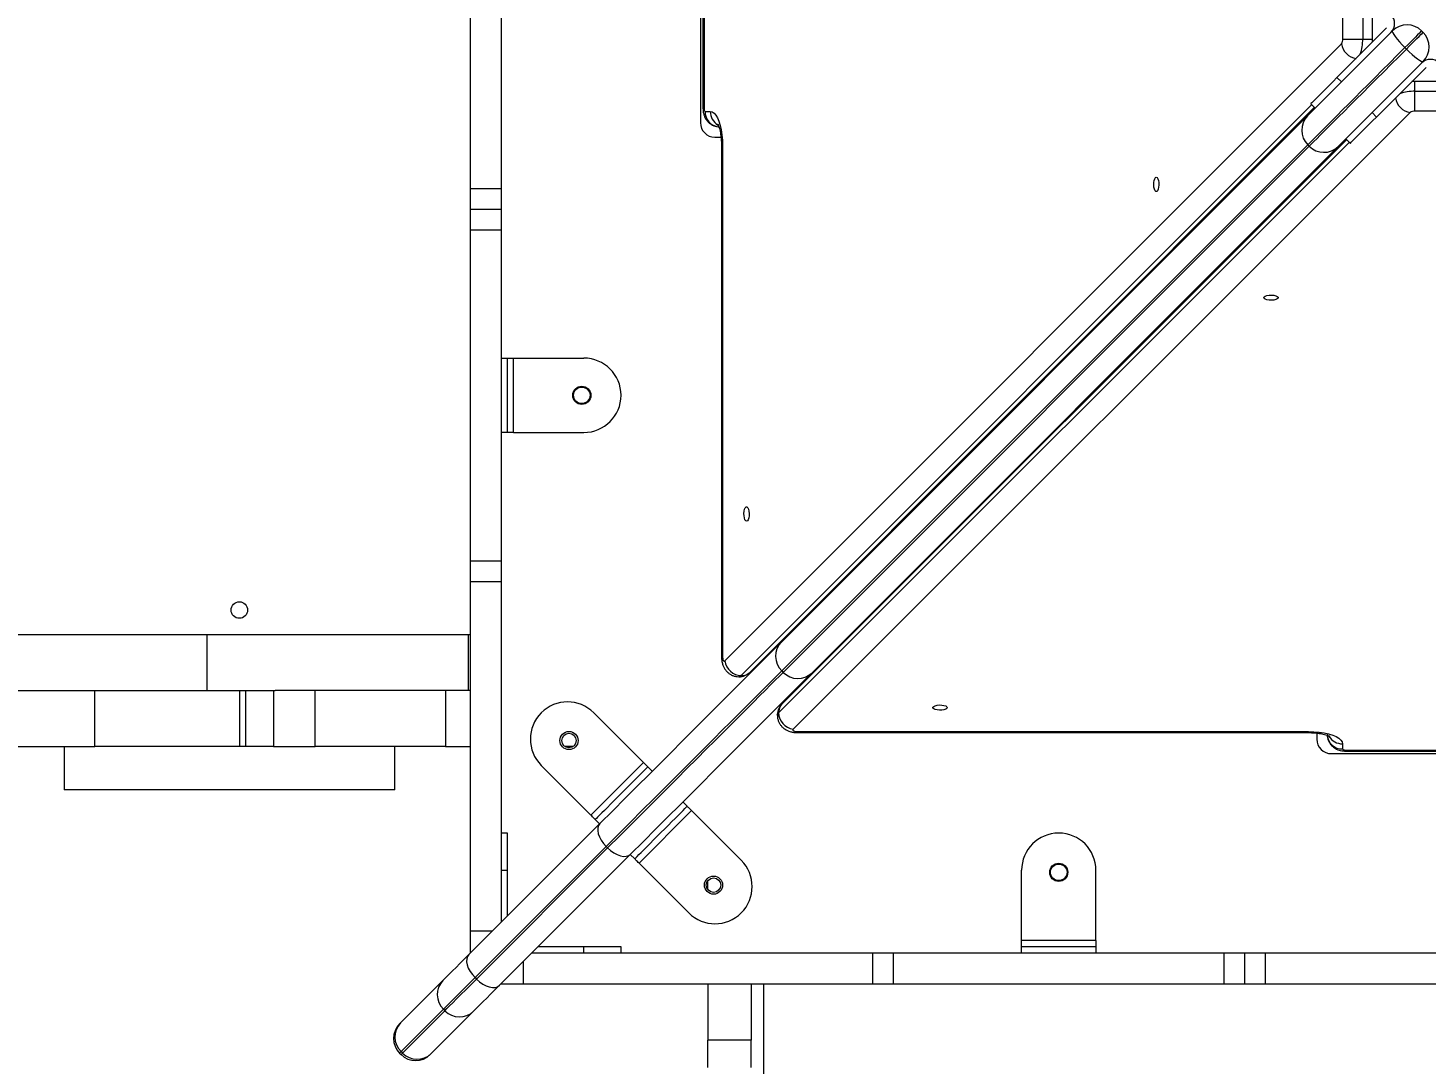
# Model space of a CAD drawing. Header units: millimetres. Extents: x -6332 to 8932, y -6739 to 7096.
# Drawn here: x -2526 to -1848, y 2846 to 3348 of the extents above; entities that cross this region are included whole.
import ezdxf

# ---------------------------------------------------------------- set-up
doc = ezdxf.new("R2010")
doc.units = ezdxf.units.MM
for name, color, linetype in [('DIKOM_ОБЪЕКТ', 7, 'Continuous'), ('DIKOM_РАЗМЕР_ЗОНА', 7, 'Continuous'), ('DIKOM_РАЗМЕР_ОБЪЕКТА', 7, 'Continuous')]:
    doc.layers.add(name, color=color, linetype=linetype)
doc.styles.add('style1', font='arial.ttf', dxfattribs={"width": 0.8})
doc.dimstyles.new('1-50', dxfattribs={"dimtxt": 300, "dimasz": 200, "dimexe": 100, "dimexo": 0, "dimgap": 100, "dimtad": 1, "dimtxsty": 'style1', "dimcen": 200, "dimclrd": 7, "dimclre": 7, "dimclrt": 7, "dimadec": 1, "dimazin": 2, "dimtfac": 1, "dimtmove": 0, "dimatfit": 2, "dimfxl": 0, "dimlwd": 25, "dimlwe": 18, "dimarcsym": 0})

# ---------------------------------------------------------------- blocks, each defined once
blk = doc.blocks.new('*D9')
at = {"layer": 'Defpoints', "color": 0, "transparency": 16777216}
for p in [(777.17, 5593.97), (-4228.73, -3389.78), (7301.72, -3389.78)]:
    blk.add_point(p, dxfattribs=at)
at = {"layer": 'DIKOM_РАЗМЕР_ОБЪЕКТА', "color": 7, "lineweight": 18, "transparency": 16777216}
for p, q in [((777.17, 5593.97), (7401.72, 5593.97)), ((-4228.73, -3389.78), (7401.72, -3389.78))]:
    blk.add_line(p, q, dxfattribs=at)
at = {"layer": 'DIKOM_РАЗМЕР_ОБЪЕКТА', "color": 7, "lineweight": 25, "transparency": 16777216}
blk.add_line((7301.72, 5393.97), (7301.72, -3189.78), dxfattribs=at)
at = {"layer": 'DIKOM_РАЗМЕР_ОБЪЕКТА', "color": 7, "transparency": 16777216}
for points in [[(7268.39, 5393.97), (7335.06, 5393.97), (7301.72, 5593.97)], [(7268.39, -3189.78), (7335.06, -3189.78), (7301.72, -3389.78)]]:
    blk.add_solid(points, dxfattribs=at)
at = {"layer": 'DIKOM_РАЗМЕР_ОБЪЕКТА', "color": 7, "transparency": 16777216, "insert": (7048.55, 1153.71), "char_height": 300, "attachment_point": 5, "rotation": 90, "style": 'style1'}
blk.add_mtext('9000', dxfattribs=at)
blk = doc.blocks.new('*D10')
at = {"layer": 'Defpoints', "color": 0, "transparency": 16777216}
for p in [(4034.78, 3636.59), (-4490.85, -1960.46), (4034.78, -5533.39)]:
    blk.add_point(p, dxfattribs=at)
at = {"layer": 'DIKOM_РАЗМЕР_ОБЪЕКТА', "color": 7, "lineweight": 18, "transparency": 16777216}
for p, q in [((4034.78, 3636.59), (4034.78, -5633.39)), ((-4490.85, -1960.46), (-4490.85, -5633.39))]:
    blk.add_line(p, q, dxfattribs=at)
at = {"layer": 'DIKOM_РАЗМЕР_ОБЪЕКТА', "color": 7, "lineweight": 25, "transparency": 16777216}
blk.add_line((-4290.85, -5533.39), (3834.78, -5533.39), dxfattribs=at)
at = {"layer": 'DIKOM_РАЗМЕР_ОБЪЕКТА', "color": 7, "transparency": 16777216}
for points in [[(-4290.85, -5500.05), (-4290.85, -5566.72), (-4490.85, -5533.39)], [(3834.78, -5500.05), (3834.78, -5566.72), (4034.78, -5533.39)]]:
    blk.add_solid(points, dxfattribs=at)
at = {"layer": 'DIKOM_РАЗМЕР_ОБЪЕКТА', "color": 7, "transparency": 16777216, "insert": (308.03, -5280.21), "char_height": 300, "attachment_point": 5, "style": 'style1'}
blk.add_mtext('8500', dxfattribs=at)
blk = doc.blocks.new('*D11')
at = {"layer": 'Defpoints', "color": 0, "transparency": 16777216}
for p in [(1114.35, 7096.35), (-4349.59, -4627.34), (8831.76, -4627.34)]:
    blk.add_point(p, dxfattribs=at)
at = {"layer": 'DIKOM_РАЗМЕР_ЗОНА', "color": 7, "lineweight": 18, "transparency": 16777216}
for p, q in [((1114.35, 7096.35), (8931.76, 7096.35)), ((-4349.59, -4627.34), (8931.76, -4627.34))]:
    blk.add_line(p, q, dxfattribs=at)
at = {"layer": 'DIKOM_РАЗМЕР_ЗОНА', "color": 7, "lineweight": 25, "transparency": 16777216}
blk.add_line((8831.76, 6896.35), (8831.76, -4427.34), dxfattribs=at)
at = {"layer": 'DIKOM_РАЗМЕР_ЗОНА', "color": 7, "transparency": 16777216}
for points in [[(8798.42, 6896.35), (8865.09, 6896.35), (8831.76, 7096.35)], [(8798.42, -4427.34), (8865.09, -4427.34), (8831.76, -4627.34)]]:
    blk.add_solid(points, dxfattribs=at)
at = {"layer": 'DIKOM_РАЗМЕР_ЗОНА', "color": 7, "transparency": 16777216, "insert": (8578.59, 1308.2), "char_height": 300, "attachment_point": 5, "rotation": 90, "style": 'style1'}
blk.add_mtext('11750', dxfattribs=at)
blk = doc.blocks.new('*D12')
at = {"layer": 'Defpoints', "color": 0, "transparency": 16777216}
for p in [(6134.38, 3354.85), (-6332, -2644.93), (6134.38, -6639)]:
    blk.add_point(p, dxfattribs=at)
at = {"layer": 'DIKOM_РАЗМЕР_ЗОНА', "color": 7, "lineweight": 18, "transparency": 16777216}
for p, q in [((6134.38, 3354.85), (6134.38, -6739)), ((-6332, -2644.93), (-6332, -6739))]:
    blk.add_line(p, q, dxfattribs=at)
at = {"layer": 'DIKOM_РАЗМЕР_ЗОНА', "color": 7, "lineweight": 25, "transparency": 16777216}
blk.add_line((-6132, -6639), (5934.38, -6639), dxfattribs=at)
at = {"layer": 'DIKOM_РАЗМЕР_ЗОНА', "color": 7, "transparency": 16777216}
for points in [[(-6132, -6605.67), (-6132, -6672.33), (-6332, -6639)], [(5934.38, -6605.67), (5934.38, -6672.33), (6134.38, -6639)]]:
    blk.add_solid(points, dxfattribs=at)
at = {"layer": 'DIKOM_РАЗМЕР_ЗОНА', "color": 7, "transparency": 16777216, "insert": (-98.81, -6385.83), "char_height": 300, "attachment_point": 5, "style": 'style1'}
blk.add_mtext('12500', dxfattribs=at)

msp = doc.modelspace()

# ---------------------------------------------------------------- linework, layer by layer
at = {"layer": 'DIKOM_ОБЪЕКТ', "color": 7, "linetype": 'Continuous', "lineweight": 15}
for p, q in [((-2311.33, 3430.087), (-2311.33, 3270.087)), ((-2296.33, 3430.087), (-2296.33, 3270.087)), ((-2199.866, 3398.087), (-2199.866, 3302.087)), ((-2198.635, 3391.087), (-2198.635, 3309.087)), ((-2198.138, 3391.087), (-2198.138, 3309.087)), ((-1888.806, 3342.614), (-1888.806, 3357.56)), ((-1879.117, 3357.56), (-1879.117, 3342.614)), ((-1874.303, 3342.614), (-1874.303, 3357.56)), ((-1867.543, 3347.965), (-1891.585, 3323.924)), ((-1868.368, 3342.899), (-1864.715, 3346.551)), ((-1864.715, 3346.551), (-1864.776, 3346.218)), ((-1864.776, 3346.218), (-1864.563, 3345.626)), ((-1864.563, 3345.626), (-1864.084, 3344.798)), ((-1851.696, 3345.428), (-1852.527, 3344.596)), ((-1851.08, 3346.045), (-1851.696, 3345.428)), ((-1850.701, 3346.423), (-1851.08, 3346.045)), ((-1850.989, 3344.721), (-1850.373, 3345.337)), ((-1850.573, 3346.551), (-1850.701, 3346.423)), ((-1850.573, 3346.551), (-1849.866, 3345.844)), ((-1850.373, 3345.337), (-1849.994, 3345.717)), ((-1849.994, 3345.717), (-1849.866, 3345.844)), ((-2187.989, 3041.435), (-1889.399, 3340.261)), ((-1888.806, 3342.614), (-1879.117, 3342.614)), ((-1879.117, 3342.614), (-1874.303, 3342.614)), ((-1875.471, 3335.795), (-1871.96, 3339.306)), ((-1871.96, 3339.306), (-1868.368, 3342.899)), ((-1864.084, 3344.798), (-1863.358, 3343.766)), ((-1863.358, 3343.766), (-1862.412, 3342.569)), ((-1862.412, 3342.569), (-1861.283, 3341.253)), ((-1858.654, 3338.47), (-1862.368, 3334.756)), ((-1861.283, 3341.253), (-1860.014, 3339.869)), ((-1860.014, 3339.869), (-1858.654, 3338.47)), ((-1857.311, 3339.813), (-1858.654, 3338.47)), ((-1857.947, 3337.763), (-1858.654, 3338.47)), ((-1857.947, 3337.763), (-1856.604, 3339.106)), ((-1855.98, 3341.144), (-1857.311, 3339.813)), ((-1856.604, 3339.106), (-1855.273, 3340.437)), ((-1854.709, 3342.415), (-1855.98, 3341.144)), ((-1855.273, 3340.437), (-1854.002, 3341.708)), ((-1853.544, 3343.58), (-1854.709, 3342.415)), ((-1854.002, 3341.708), (-1852.837, 3342.873)), ((-1852.527, 3344.596), (-1853.544, 3343.58)), ((-1852.837, 3342.873), (-1851.82, 3343.889)), ((-1851.82, 3343.889), (-1850.989, 3344.721)), ((-1882.175, 3329.092), (-1878.883, 3332.383)), ((-1878.883, 3332.383), (-1875.471, 3335.795)), ((-1862.368, 3334.756), (-1866.029, 3331.095)), ((-1865.321, 3330.388), (-1861.66, 3334.049)), ((-1861.66, 3334.049), (-1857.947, 3337.763)), ((-1857.947, 3337.763), (-1856.548, 3336.403)), ((-1856.548, 3336.403), (-1855.164, 3335.134)), ((-1855.164, 3335.134), (-1853.848, 3334.005)), ((-1853.848, 3334.005), (-1852.651, 3333.059)), ((-1849.866, 3331.702), (-1853.518, 3328.049)), ((-1852.651, 3333.059), (-1851.619, 3332.333)), ((-1851.619, 3332.333), (-1850.79, 3331.854)), ((-1850.79, 3331.854), (-1850.199, 3331.641)), ((-1850.199, 3331.641), (-1849.866, 3331.702)), ((-1888.326, 3322.94), (-1885.328, 3325.938)), ((-1885.328, 3325.938), (-1882.175, 3329.092)), ((-1869.621, 3327.503), (-1873.129, 3323.995)), ((-1872.493, 3304.832), (-1848.451, 3328.874)), ((-1872.422, 3323.288), (-1868.914, 3326.796)), ((-1866.029, 3331.095), (-1869.621, 3327.503)), ((-1868.914, 3326.796), (-1865.321, 3330.388)), ((-1853.518, 3328.049), (-1857.11, 3324.457)), ((-1896.872, 3318.636), (-1898.466, 3317.042)), ((-1895.171, 3320.338), (-1896.872, 3318.636)), ((-1893.396, 3322.113), (-1895.171, 3320.338)), ((-1893.788, 3317.478), (-1891.152, 3320.115)), ((-1891.585, 3323.924), (-1893.396, 3322.113)), ((-1889.464, 3321.803), (-1891.585, 3323.924)), ((-1891.152, 3320.115), (-1888.326, 3322.94)), ((-1876.536, 3320.588), (-1879.828, 3317.296)), ((-1879.121, 3316.589), (-1875.829, 3319.881)), ((-1873.129, 3323.995), (-1876.536, 3320.588)), ((-1875.829, 3319.881), (-1872.422, 3323.288)), ((-1860.622, 3320.945), (-1864.034, 3317.534)), ((-1857.11, 3324.457), (-1860.622, 3320.945)), ((-1838.857, 3322.114), (-1853.803, 3322.114)), ((-1853.803, 3317.299), (-1853.803, 3322.114)), ((-1904.183, 3311.326), (-1904.313, 3311.196)), ((-1904.313, 3311.196), (-1902.192, 3309.074)), ((-1903.797, 3311.711), (-1904.183, 3311.326)), ((-1903.163, 3312.346), (-1903.797, 3311.711)), ((-1902.292, 3313.216), (-1903.163, 3312.346)), ((-1901.204, 3314.305), (-1902.292, 3313.216)), ((-1899.92, 3315.589), (-1901.204, 3314.305)), ((-1900.425, 3310.842), (-1898.438, 3312.828)), ((-1898.466, 3317.042), (-1899.92, 3315.589)), ((-1898.438, 3312.828), (-1896.222, 3315.044)), ((-1896.222, 3315.044), (-1893.788, 3317.478)), ((-1886.007, 3311.117), (-1888.867, 3308.257)), ((-1882.99, 3314.134), (-1886.007, 3311.117)), ((-1885.3, 3310.41), (-1882.283, 3313.427)), ((-1879.828, 3317.296), (-1882.99, 3314.134)), ((-1882.283, 3313.427), (-1879.121, 3316.589)), ((-1870.479, 3311.089), (-1873.477, 3308.091)), ((-1867.325, 3314.242), (-1870.479, 3311.089)), ((-1864.034, 3317.534), (-1867.325, 3314.242)), ((-1853.803, 3307.612), (-1853.803, 3317.299)), ((-1853.803, 3317.299), (-1838.857, 3317.299)), ((-2198.635, 3309.087), (-2198.138, 3309.087)), ((-2198.138, 3309.087), (-2198.127, 3308.794)), ((-2198.127, 3308.794), (-2198.097, 3308.513)), ((-2198.097, 3308.513), (-2198.047, 3308.253)), ((-2198.047, 3308.253), (-2197.98, 3308.026)), ((-2197.98, 3308.026), (-2197.899, 3307.839)), ((-2197.899, 3307.839), (-2197.806, 3307.701)), ((-2197.806, 3307.701), (-2197.705, 3307.616)), ((-2197.705, 3307.616), (-2197.601, 3307.587)), ((-2197.601, 3307.587), (-2195.094, 3307.587)), ((-2195.094, 3307.587), (-2194.17, 3307.384)), ((-2194.17, 3307.384), (-2193.269, 3306.779)), ((-2193.269, 3306.779), (-2192.412, 3305.789)), ((-2192.412, 3305.789), (-2191.622, 3304.436)), ((-2191.622, 3304.436), (-2190.917, 3302.754)), ((-1903.895, 3310.778), (-2180.081, 3034.375)), ((-2175.681, 3036.134), (-1902.574, 3309.456)), ((-2160.667, 3050.6), (-1905.873, 3305.393)), ((-1856.156, 3307.018), (-2154.981, 3008.428)), ((-1905.873, 3305.393), (-1904.902, 3306.364)), ((-1904.902, 3306.364), (-1903.666, 3307.6)), ((-1903.666, 3307.6), (-1902.171, 3309.095)), ((-1902.171, 3309.095), (-1900.425, 3310.842)), ((-1891.557, 3305.567), (-1894.065, 3303.059)), ((-1893.358, 3302.352), (-1890.85, 3304.86)), ((-1888.867, 3308.257), (-1891.557, 3305.567)), ((-1890.85, 3304.86), (-1888.16, 3307.55)), ((-1888.16, 3307.55), (-1885.3, 3310.41)), ((-1876.302, 3305.265), (-1878.939, 3302.629)), ((-1873.477, 3308.091), (-1876.302, 3305.265)), ((-1874.614, 3306.953), (-1872.493, 3304.832)), ((-1874.304, 3303.021), (-1872.493, 3304.832)), ((-1838.857, 3307.612), (-1853.803, 3307.612)), ((-2190.917, 3302.754), (-2190.315, 3300.785)), ((-2190.315, 3300.785), (-2189.83, 3298.578)), ((-2189.83, 3298.578), (-2189.475, 3296.186)), ((-1898.489, 3298.635), (-1900.387, 3296.737)), ((-1899.679, 3296.03), (-1897.782, 3297.927)), ((-1896.379, 3300.745), (-1898.489, 3298.635)), ((-1897.782, 3297.927), (-1895.672, 3300.038)), ((-1894.065, 3303.059), (-1896.379, 3300.745)), ((-1895.672, 3300.038), (-1893.358, 3302.352)), ((-1883.589, 3297.979), (-1885.575, 3295.992)), ((-1881.373, 3300.195), (-1883.589, 3297.979)), ((-1878.939, 3302.629), (-1881.373, 3300.195)), ((-1880.828, 3296.497), (-1879.374, 3297.951)), ((-1879.374, 3297.951), (-1877.78, 3299.544)), ((-1877.78, 3299.544), (-1876.079, 3301.246)), ((-1876.079, 3301.246), (-1874.304, 3303.021)), ((-2192.866, 3295.087), (-2189.906, 3295.087)), ((-2189.684, 3291.087), (-2189.684, 3043.789)), ((-2189.186, 3291.087), (-2189.684, 3291.087)), ((-2189.475, 3296.186), (-2189.259, 3293.668)), ((-2189.259, 3293.668), (-2189.186, 3291.087)), ((-2189.186, 3291.087), (-2189.186, 3043.789)), ((-2162.042, 3016.336), (-1885.639, 3292.522)), ((-1905.691, 3291.432), (-2160.486, 3036.638)), ((-1886.96, 3293.843), (-2160.283, 3020.736)), ((-2159.778, 3035.931), (-1904.984, 3290.725)), ((-1904.721, 3292.403), (-1905.691, 3291.432)), ((-1905.691, 3291.432), (-1904.984, 3290.725)), ((-1904.984, 3290.725), (-1904.014, 3291.696)), ((-1903.509, 3293.615), (-1904.721, 3292.403)), ((-1904.014, 3291.696), (-1902.802, 3292.908)), ((-1902.062, 3295.062), (-1903.509, 3293.615)), ((-1902.802, 3292.908), (-1901.355, 3294.354)), ((-1900.387, 3296.737), (-1902.062, 3295.062)), ((-1901.355, 3294.354), (-1899.679, 3296.03)), ((-1890.053, 3291.514), (-1891.023, 3290.544)), ((-1888.817, 3292.751), (-1890.053, 3291.514)), ((-1887.321, 3294.246), (-1888.817, 3292.751)), ((-1887.342, 3294.225), (-1885.221, 3292.104)), ((-1885.575, 3295.992), (-1887.321, 3294.246)), ((-1885.221, 3292.104), (-1885.091, 3292.234)), ((-1885.091, 3292.234), (-1884.705, 3292.62)), ((-1884.705, 3292.62), (-1884.071, 3293.254)), ((-1884.071, 3293.254), (-1883.2, 3294.125)), ((-1883.2, 3294.125), (-1882.112, 3295.213)), ((-1882.112, 3295.213), (-1880.828, 3296.497)), ((-1891.023, 3290.544), (-2145.817, 3035.75)), ((-1980.353, 3271.911), (-1980.319, 3273.059)), ((-1980.252, 3270.793), (-1980.353, 3271.911)), ((-1980.319, 3273.059), (-1980.153, 3274.114)), ((-1980.026, 3269.829), (-1980.252, 3270.793)), ((-1980.153, 3274.114), (-1979.874, 3274.962)), ((-1979.874, 3274.962), (-1979.511, 3275.51)), ((-1979.511, 3275.51), (-1979.104, 3275.7)), ((-1979.104, 3275.7), (-1978.697, 3275.51)), ((-1978.697, 3275.51), (-1978.334, 3274.962)), ((-1978.334, 3274.962), (-1978.055, 3274.114)), ((-1977.956, 3270.793), (-1978.182, 3269.829)), ((-1978.055, 3274.114), (-1977.889, 3273.059)), ((-1977.855, 3271.911), (-1977.956, 3270.793)), ((-1977.889, 3273.059), (-1977.855, 3271.911)), ((-2296.33, 3270.087), (-2311.33, 3270.087)), ((-2311.33, 3270.087), (-2311.33, 3260.087)), ((-2296.33, 3270.087), (-2296.33, 3260.087)), ((-1979.701, 3269.121), (-1980.026, 3269.829)), ((-1979.31, 3268.747), (-1979.701, 3269.121)), ((-1978.898, 3268.747), (-1979.31, 3268.747)), ((-1978.508, 3269.121), (-1978.898, 3268.747)), ((-1978.182, 3269.829), (-1978.508, 3269.121)), ((-2296.33, 3260.087), (-2311.33, 3260.087)), ((-2311.33, 3260.087), (-2311.33, 3250.087)), ((-2296.33, 3260.087), (-2296.33, 3250.087)), ((-1953.099, 3258.891), (-1953.019, 3258.247)), ((-2296.33, 3250.087), (-2311.33, 3250.087)), ((-2311.33, 3250.087), (-2311.33, 3089.823)), ((-2296.33, 3250.087), (-2296.33, 3089.823)), ((-1955.589, 3256.4), (-1955.508, 3255.758)), ((-1967.649, 3243.617), (-1967.728, 3244.251)), ((-1941.157, 3240.41), (-1940.516, 3240.33)), ((-1938.668, 3242.899), (-1938.025, 3242.819)), ((-1952.665, 3228.19), (-1953.298, 3228.27)), ((-1927.066, 3217.374), (-1926.876, 3217.781)), ((-1926.876, 3216.967), (-1927.066, 3217.374)), ((-1926.876, 3217.781), (-1926.328, 3218.144)), ((-1926.328, 3216.604), (-1926.876, 3216.967)), ((-1926.328, 3218.144), (-1925.48, 3218.423)), ((-1925.48, 3216.325), (-1926.328, 3216.604)), ((-1925.48, 3218.423), (-1924.425, 3218.589)), ((-1924.425, 3216.159), (-1925.48, 3216.325)), ((-1924.425, 3218.589), (-1923.277, 3218.623)), ((-1923.277, 3218.623), (-1922.16, 3218.522)), ((-1922.16, 3216.227), (-1923.277, 3216.126)), ((-1922.16, 3218.522), (-1921.195, 3218.296)), ((-1921.195, 3216.452), (-1922.16, 3216.227)), ((-1921.195, 3218.296), (-1920.488, 3217.971)), ((-1920.488, 3216.778), (-1921.195, 3216.452)), ((-1920.488, 3217.971), (-1920.114, 3217.58)), ((-1920.114, 3217.168), (-1920.488, 3216.778)), ((-1920.114, 3217.58), (-1920.114, 3217.168)), ((-1923.277, 3216.126), (-1924.425, 3216.159)), ((-2296.33, 3188.087), (-2293.33, 3188.087)), ((-2293.33, 3152.087), (-2293.33, 3188.087)), ((-2293.33, 3188.087), (-2290.33, 3188.087)), ((-2290.33, 3152.087), (-2290.33, 3188.087)), ((-2290.33, 3188.087), (-2256.33, 3188.087)), ((-2040.692, 3171.229), (-2040.376, 3170.89)), ((-2036.22, 3175.046), (-2036.534, 3175.391)), ((-2025.527, 3156.041), (-2025.188, 3155.725)), ((-2021.026, 3159.883), (-2021.37, 3160.197)), ((-2293.33, 3152.087), (-2296.33, 3152.087)), ((-2290.33, 3152.087), (-2293.33, 3152.087)), ((-2290.33, 3152.087), (-2256.33, 3152.087)), ((-2178.697, 3113.993), (-2178.472, 3114.957)), ((-2178.472, 3114.957), (-2178.146, 3115.665)), ((-2178.146, 3115.665), (-2177.756, 3116.039)), ((-2177.756, 3116.039), (-2177.343, 3116.039)), ((-2177.343, 3116.039), (-2176.953, 3115.665)), ((-2176.953, 3115.665), (-2176.628, 3114.957)), ((-2176.628, 3114.957), (-2176.402, 3113.993)), ((-2178.799, 3112.876), (-2178.697, 3113.993)), ((-2178.765, 3111.728), (-2178.799, 3112.876)), ((-2178.599, 3110.673), (-2178.765, 3111.728)), ((-2178.319, 3109.825), (-2178.599, 3110.673)), ((-2177.957, 3109.276), (-2178.319, 3109.825)), ((-2177.55, 3109.087), (-2177.957, 3109.276)), ((-2177.143, 3109.276), (-2177.55, 3109.087)), ((-2176.78, 3109.825), (-2177.143, 3109.276)), ((-2176.501, 3110.673), (-2176.78, 3109.825)), ((-2176.335, 3111.728), (-2176.501, 3110.673)), ((-2176.402, 3113.993), (-2176.301, 3112.876)), ((-2176.301, 3112.876), (-2176.335, 3111.728)), ((-2296.33, 3089.823), (-2311.33, 3089.823)), ((-2311.33, 3089.823), (-2311.33, 3079.837)), ((-2296.33, 3089.823), (-2296.33, 3079.837)), ((-2296.33, 3079.837), (-2311.33, 3079.837)), ((-2311.33, 3079.837), (-2311.33, 2910.675)), ((-2296.33, 3079.837), (-2296.33, 2914.936)), ((-2438.703, 3054.087), (-3136.748, 3054.087)), ((-2438.703, 3027.087), (-2438.703, 3054.087)), ((-2312.179, 3054.087), (-2438.703, 3054.087)), ((-2312.179, 3027.087), (-2312.179, 3054.087)), ((-2311.33, 3054.087), (-2312.179, 3054.087)), ((-2164.627, 3046.639), (-2162.518, 3048.749)), ((-2162.518, 3048.749), (-2160.667, 3050.6)), ((-2189.186, 3043.789), (-2189.684, 3043.789)), ((-2189.186, 3043.789), (-2189.161, 3043.196)), ((-2189.161, 3043.196), (-2189.086, 3042.637)), ((-2189.086, 3042.637), (-2188.965, 3042.144)), ((-2188.965, 3042.144), (-2188.806, 3041.745)), ((-2188.806, 3041.745), (-2188.618, 3041.462)), ((-2188.618, 3041.462), (-2188.411, 3041.312)), ((-2188.411, 3041.312), (-2188.198, 3041.303)), ((-2188.198, 3041.303), (-2187.989, 3041.435)), ((-2172.474, 3038.792), (-2169.608, 3041.658)), ((-2169.608, 3041.658), (-2166.991, 3044.275)), ((-2166.991, 3044.275), (-2164.627, 3046.639)), ((-2180.744, 3033.905), (-2181.291, 3033.789)), ((-2180.081, 3034.375), (-2180.744, 3033.905)), ((-2178.94, 3032.326), (-2175.586, 3035.68)), ((-2175.785, 3036.033), (-2175.681, 3036.134)), ((-2175.586, 3035.68), (-2172.474, 3038.792)), ((-2162.277, 3034.847), (-2164.318, 3032.806)), ((-2163.611, 3032.099), (-2161.57, 3034.14)), ((-2160.486, 3036.638), (-2162.277, 3034.847)), ((-2161.57, 3034.14), (-2159.778, 3035.931)), ((-2160.486, 3036.638), (-2159.778, 3035.931)), ((-2147.669, 3033.899), (-2149.777, 3031.79)), ((-2145.817, 3035.75), (-2147.669, 3033.899)), ((-3136.748, 3027.087), (-2438.703, 3027.087)), ((-2493.158, 3000.087), (-2493.158, 3027.087)), ((-2438.703, 3027.087), (-2405.822, 3027.087)), ((-2423.158, 3027.087), (-2423.158, 3000.087)), ((-2420.158, 3027.087), (-2420.158, 3000.087)), ((-2406.617, 3027.087), (-2406.617, 3000.087)), ((-2386.44, 3027.087), (-2405.822, 3027.087)), ((-2386.44, 3000.087), (-2386.44, 3027.087)), ((-2323.337, 3027.087), (-2386.44, 3027.087)), ((-2323.337, 3027.087), (-2323.337, 3000.087)), ((-2311.33, 3027.087), (-2323.337, 3027.087)), ((-2186.358, 3024.908), (-2182.532, 3028.734)), ((-2182.532, 3028.734), (-2178.94, 3032.326)), ((-2169.138, 3027.986), (-2171.912, 3025.212)), ((-2171.205, 3024.505), (-2168.431, 3027.278)), ((-2166.606, 3030.518), (-2169.138, 3027.986)), ((-2168.431, 3027.278), (-2165.899, 3029.811)), ((-2164.318, 3032.806), (-2166.606, 3030.518)), ((-2165.899, 3029.811), (-2163.611, 3032.099)), ((-2154.759, 3026.809), (-2157.625, 3023.943)), ((-2152.142, 3029.426), (-2154.759, 3026.809)), ((-2149.777, 3031.79), (-2152.142, 3029.426)), ((-2194.691, 3016.575), (-2190.412, 3020.854)), ((-2190.412, 3020.854), (-2186.358, 3024.908)), ((-2174.924, 3022.2), (-2178.17, 3018.954)), ((-2177.463, 3018.247), (-2174.217, 3021.493)), ((-2171.912, 3025.212), (-2174.924, 3022.2)), ((-2174.217, 3021.493), (-2171.205, 3024.505)), ((-2160.737, 3020.831), (-2164.091, 3017.477)), ((-2157.625, 3023.943), (-2160.737, 3020.831)), ((-2160.406, 3020.609), (-2160.283, 3020.736)), ((-2086.201, 3019.789), (-2085.236, 3020.015)), ((-2085.236, 3020.015), (-2084.119, 3020.116)), ((-2084.119, 3020.116), (-2082.971, 3020.082)), ((-2082.971, 3020.082), (-2081.916, 3019.916)), ((-2081.916, 3019.916), (-2081.068, 3019.637)), ((-2227.461, 2992.291), (-2251.502, 3016.332)), ((-2199.188, 3012.078), (-2194.691, 3016.575)), ((-2181.646, 3015.478), (-2185.348, 3011.776)), ((-2184.641, 3011.069), (-2180.939, 3014.771)), ((-2178.17, 3018.954), (-2181.646, 3015.478)), ((-2180.939, 3014.771), (-2177.463, 3018.247)), ((-2167.683, 3013.885), (-2171.509, 3010.059)), ((-2164.091, 3017.477), (-2167.683, 3013.885)), ((-2162.628, 3015.127), (-2162.512, 3015.673)), ((-2162.512, 3015.673), (-2162.042, 3016.336)), ((-2087.282, 3019.074), (-2086.908, 3019.464)), ((-2087.282, 3018.661), (-2087.282, 3019.074)), ((-2086.908, 3018.271), (-2087.282, 3018.661)), ((-2086.908, 3019.464), (-2086.201, 3019.789)), ((-2086.201, 3017.945), (-2086.908, 3018.271)), ((-2085.236, 3017.72), (-2086.201, 3017.945)), ((-2084.119, 3017.618), (-2085.236, 3017.72)), ((-2082.971, 3017.653), (-2084.119, 3017.618)), ((-2081.916, 3017.818), (-2082.971, 3017.653)), ((-2081.068, 3018.097), (-2081.916, 3017.818)), ((-2081.068, 3019.637), (-2080.52, 3019.274)), ((-2080.52, 3018.46), (-2081.068, 3018.097)), ((-2080.52, 3019.274), (-2080.33, 3018.867)), ((-2080.33, 3018.867), (-2080.52, 3018.46)), ((-2208.817, 3002.449), (-2203.899, 3007.367)), ((-2203.899, 3007.367), (-2199.188, 3012.078)), ((-2189.272, 3007.852), (-2193.412, 3003.712)), ((-2192.705, 3003.005), (-2188.565, 3007.145)), ((-2185.348, 3011.776), (-2189.272, 3007.852)), ((-2188.565, 3007.145), (-2184.641, 3011.069)), ((-2171.509, 3010.059), (-2175.563, 3006.004)), ((-2154.981, 3008.428), (-2155.114, 3008.219)), ((-2155.114, 3008.219), (-2155.105, 3008.006)), ((-2155.105, 3008.006), (-2154.955, 3007.799)), ((-2154.955, 3007.799), (-2154.672, 3007.61)), ((-2154.672, 3007.61), (-2154.273, 3007.452)), ((-2154.273, 3007.452), (-2153.78, 3007.331)), ((-2153.78, 3007.331), (-2153.221, 3007.256)), ((-2153.221, 3007.256), (-2152.628, 3007.23)), ((-2152.628, 3007.23), (-1905.33, 3007.23)), ((-2152.628, 3006.733), (-2152.628, 3007.23)), ((-2152.628, 3006.733), (-1905.33, 3006.733)), ((-1905.33, 3006.733), (-1905.33, 3007.23)), ((-1905.33, 3007.23), (-1902.749, 3007.158)), ((-1902.749, 3007.158), (-1900.231, 3006.941)), ((-1901.33, 3006.509), (-1901.33, 3003.551)), ((-1900.231, 3006.941), (-1897.839, 3006.587)), ((-1897.839, 3006.587), (-1895.632, 3006.102)), ((-2543.158, 3000.087), (-2493.158, 3000.087)), ((-2507.938, 3000.087), (-2507.938, 2979.087)), ((-2423.158, 3000.087), (-2493.158, 3000.087)), ((-2420.158, 3000.087), (-2423.158, 3000.087)), ((-2406.617, 3000.087), (-2420.158, 3000.087)), ((-2406.617, 3000.087), (-2386.44, 3000.087)), ((-2323.337, 3000.087), (-2386.44, 3000.087)), ((-2347.938, 2979.087), (-2347.938, 3000.087)), ((-2323.337, 3000.087), (-2311.33, 3000.087)), ((-2261.437, 3000.087), (-2265.609, 3000.087)), ((-2213.937, 2997.329), (-2208.817, 3002.449)), ((-2193.412, 3003.712), (-2197.764, 2999.36)), ((-2197.057, 2998.652), (-2192.705, 3003.005)), ((-2179.842, 3001.726), (-2184.339, 2997.229)), ((-2175.563, 3006.004), (-2179.842, 3001.726)), ((-1895.632, 3006.102), (-1893.663, 3005.5)), ((-1893.663, 3005.5), (-1891.981, 3004.795)), ((-1891.981, 3004.795), (-1890.629, 3004.005)), ((-1890.629, 3004.005), (-1889.638, 3003.148)), ((-1889.638, 3003.148), (-1889.033, 3002.247)), ((-1889.033, 3002.247), (-1888.83, 3001.323)), ((-1888.83, 3001.323), (-1888.83, 2998.817)), ((-2219.252, 2992.014), (-2213.937, 2997.329)), ((-2202.323, 2994.801), (-2207.083, 2990.041)), ((-2206.375, 2989.334), (-2201.616, 2994.094)), ((-2197.764, 2999.36), (-2202.323, 2994.801)), ((-2201.616, 2994.094), (-2197.057, 2998.652)), ((-2184.339, 2997.229), (-2189.05, 2992.518)), ((-1894.33, 2996.551), (-1798.33, 2996.551)), ((-1888.83, 2998.817), (-1888.801, 2998.712)), ((-1888.801, 2998.712), (-1888.716, 2998.611)), ((-1888.716, 2998.611), (-1888.577, 2998.518)), ((-1888.577, 2998.518), (-1888.391, 2998.436)), ((-1888.391, 2998.436), (-1888.164, 2998.37)), ((-1888.164, 2998.37), (-1887.904, 2998.32)), ((-1887.904, 2998.32), (-1887.623, 2998.29)), ((-1887.623, 2998.29), (-1887.33, 2998.279)), ((-1887.33, 2998.279), (-1805.33, 2998.279)), ((-1887.33, 2997.782), (-1887.33, 2998.279)), ((-1887.33, 2997.782), (-1805.33, 2997.782)), ((-2252.917, 2966.835), (-2276.958, 2990.877)), ((-2227.461, 2992.291), (-2252.917, 2966.835)), ((-2230.442, 2980.825), (-2224.756, 2986.511)), ((-2228.448, 2987.061), (-2229.732, 2985.776)), ((-2227.36, 2988.149), (-2228.448, 2987.061)), ((-2227.461, 2992.291), (-2227.047, 2991.877)), ((-2226.49, 2989.019), (-2227.36, 2988.149)), ((-2227.047, 2991.877), (-2226.649, 2991.479)), ((-2226.649, 2991.479), (-2226.282, 2991.112)), ((-2225.855, 2989.654), (-2226.49, 2989.019)), ((-2226.282, 2991.112), (-2225.961, 2990.791)), ((-2225.961, 2990.791), (-2225.697, 2990.527)), ((-2225.469, 2990.04), (-2225.855, 2989.654)), ((-2225.697, 2990.527), (-2225.501, 2990.331)), ((-2225.501, 2990.331), (-2225.38, 2990.21)), ((-2225.339, 2990.17), (-2225.469, 2990.04)), ((-2225.38, 2990.21), (-2225.339, 2990.17)), ((-2225.339, 2990.17), (-2223.218, 2988.048)), ((-2224.756, 2986.511), (-2219.252, 2992.014)), ((-2207.083, 2990.041), (-2212.037, 2985.087)), ((-2211.33, 2984.38), (-2206.375, 2989.334)), ((-2193.968, 2987.6), (-2199.087, 2982.48)), ((-2189.05, 2992.518), (-2193.968, 2987.6)), ((-2236.256, 2979.253), (-2238.067, 2977.441)), ((-2236.303, 2974.963), (-2230.442, 2980.825)), ((-2234.481, 2981.027), (-2236.256, 2979.253)), ((-2232.78, 2982.729), (-2234.481, 2981.027)), ((-2231.186, 2984.323), (-2232.78, 2982.729)), ((-2229.732, 2985.776), (-2231.186, 2984.323)), ((-2217.181, 2979.943), (-2222.507, 2974.617)), ((-2221.8, 2973.91), (-2216.474, 2979.236)), ((-2212.037, 2985.087), (-2217.181, 2979.943)), ((-2216.474, 2979.236), (-2211.33, 2984.38)), ((-2199.087, 2982.48), (-2204.403, 2977.165)), ((-2347.938, 2979.087), (-2507.938, 2979.087)), ((-2241.653, 2973.856), (-2243.355, 2972.154)), ((-2242.332, 2968.934), (-2236.303, 2974.963)), ((-2239.879, 2975.63), (-2241.653, 2973.856)), ((-2238.067, 2977.441), (-2239.879, 2975.63)), ((-2222.507, 2974.617), (-2228.009, 2969.114)), ((-2227.302, 2968.407), (-2221.8, 2973.91)), ((-2204.403, 2977.165), (-2209.906, 2971.661)), ((-2208.369, 2973.199), (-2206.248, 2971.077)), ((-2252.503, 2966.421), (-2252.917, 2966.835)), ((-2252.105, 2966.023), (-2252.503, 2966.421)), ((-2251.738, 2965.656), (-2252.105, 2966.023)), ((-2249.645, 2965.864), (-2250.28, 2965.229)), ((-2248.775, 2966.734), (-2249.645, 2965.864)), ((-2247.686, 2967.823), (-2248.775, 2966.734)), ((-2248.522, 2962.744), (-2242.332, 2968.934)), ((-2246.402, 2969.107), (-2247.686, 2967.823)), ((-2244.949, 2970.56), (-2246.402, 2969.107)), ((-2243.355, 2972.154), (-2244.949, 2970.56)), ((-2228.009, 2969.114), (-2233.682, 2963.442)), ((-2232.975, 2962.735), (-2227.302, 2968.407)), ((-2229.582, 2943.501), (-2204.126, 2968.956)), ((-2215.592, 2965.975), (-2221.453, 2960.114)), ((-2209.906, 2971.661), (-2215.592, 2965.975)), ((-2212.094, 2965.231), (-2210.64, 2966.685)), ((-2210.64, 2966.685), (-2209.356, 2967.969)), ((-2209.356, 2967.969), (-2208.268, 2969.057)), ((-2208.268, 2969.057), (-2207.398, 2969.927)), ((-2207.398, 2969.927), (-2206.763, 2970.562)), ((-2206.763, 2970.562), (-2206.377, 2970.948)), ((-2206.377, 2970.948), (-2206.248, 2971.077)), ((-2206.248, 2971.077), (-2206.207, 2971.037)), ((-2206.207, 2971.037), (-2206.086, 2970.916)), ((-2206.086, 2970.916), (-2205.89, 2970.72)), ((-2205.89, 2970.72), (-2205.626, 2970.456)), ((-2205.626, 2970.456), (-2205.305, 2970.135)), ((-2205.305, 2970.135), (-2204.938, 2969.768)), ((-2204.938, 2969.768), (-2204.54, 2969.37)), ((-2204.54, 2969.37), (-2204.126, 2968.956)), ((-2204.126, 2968.956), (-2180.085, 2944.914)), ((-2312.046, 2899.22), (-2248.522, 2962.744)), ((-2251.417, 2965.335), (-2251.738, 2965.656)), ((-2251.153, 2965.071), (-2251.417, 2965.335)), ((-2250.957, 2964.875), (-2251.153, 2965.071)), ((-2250.836, 2964.754), (-2250.957, 2964.875)), ((-2250.795, 2964.714), (-2250.836, 2964.754)), ((-2250.666, 2964.843), (-2250.795, 2964.714)), ((-2248.674, 2962.592), (-2250.795, 2964.714)), ((-2250.28, 2965.229), (-2250.666, 2964.843)), ((-2249.536, 2960.654), (-2249.584, 2959.299)), ((-2249.584, 2959.299), (-2249.319, 2957.805)), ((-2249.177, 2961.817), (-2249.536, 2960.654)), ((-2248.522, 2962.744), (-2249.177, 2961.817)), ((-2233.682, 2963.442), (-2239.516, 2957.608)), ((-2238.809, 2956.901), (-2232.975, 2962.735)), ((-2221.453, 2960.114), (-2227.483, 2954.085)), ((-2218.975, 2958.35), (-2217.164, 2960.161)), ((-2217.164, 2960.161), (-2215.39, 2961.936)), ((-2215.39, 2961.936), (-2213.688, 2963.637)), ((-2213.688, 2963.637), (-2212.094, 2965.231)), ((-2293.33, 2958.087), (-2296.33, 2958.087)), ((-2293.33, 2940.087), (-2293.33, 2958.087)), ((-2249.319, 2957.805), (-2248.752, 2956.229)), ((-2248.752, 2956.229), (-2247.904, 2954.632)), ((-2247.904, 2954.632), (-2246.808, 2953.075)), ((-2246.808, 2953.075), (-2245.507, 2951.617)), ((-2239.516, 2957.608), (-2245.507, 2951.617)), ((-2244.8, 2950.91), (-2238.809, 2956.901)), ((-2227.483, 2954.085), (-2233.673, 2947.895)), ((-2225.857, 2951.469), (-2224.263, 2953.062)), ((-2224.263, 2953.062), (-2222.561, 2954.764)), ((-2222.561, 2954.764), (-2220.787, 2956.538)), ((-2220.787, 2956.538), (-2218.975, 2958.35)), ((-2245.507, 2951.617), (-2309.031, 2888.093)), ((-2308.324, 2887.386), (-2244.8, 2950.91)), ((-2233.673, 2947.895), (-2297.197, 2884.371)), ((-2245.507, 2951.617), (-2244.8, 2950.91)), ((-2244.8, 2950.91), (-2243.342, 2949.609)), ((-2243.342, 2949.609), (-2241.785, 2948.513)), ((-2241.785, 2948.513), (-2240.188, 2947.665)), ((-2240.188, 2947.665), (-2238.612, 2947.098)), ((-2238.612, 2947.098), (-2237.118, 2946.833)), ((-2237.118, 2946.833), (-2235.763, 2946.881)), ((-2235.763, 2946.881), (-2234.6, 2947.239)), ((-2234.6, 2947.239), (-2233.673, 2947.895)), ((-2231.703, 2945.622), (-2233.825, 2947.743)), ((-2231.703, 2945.622), (-2231.574, 2945.751)), ((-2231.663, 2945.581), (-2231.703, 2945.622)), ((-2231.542, 2945.46), (-2231.663, 2945.581)), ((-2231.574, 2945.751), (-2231.188, 2946.137)), ((-2231.346, 2945.264), (-2231.542, 2945.46)), ((-2231.188, 2946.137), (-2230.553, 2946.772)), ((-2230.553, 2946.772), (-2229.683, 2947.642)), ((-2229.683, 2947.642), (-2228.594, 2948.731)), ((-2228.594, 2948.731), (-2227.31, 2950.015)), ((-2227.31, 2950.015), (-2225.857, 2951.469)), ((-2296.33, 2940.087), (-2293.33, 2940.087)), ((-2293.33, 2917.936), (-2293.33, 2940.087)), ((-2231.082, 2945), (-2231.346, 2945.264)), ((-2230.761, 2944.679), (-2231.082, 2945)), ((-2230.394, 2944.312), (-2230.761, 2944.679)), ((-2229.996, 2943.914), (-2230.394, 2944.312)), ((-2229.582, 2943.501), (-2229.996, 2943.914)), ((-2229.582, 2943.501), (-2205.54, 2919.459)), ((-2044.33, 2906.087), (-2044.33, 2940.087)), ((-2008.33, 2906.087), (-2008.33, 2940.087)), ((-2196.33, 2930.808), (-2196.33, 2934.979)), ((-2311.33, 2910.675), (-2311.33, 2900.087)), ((-2300.591, 2910.675), (-2311.33, 2910.675)), ((-2008.33, 2906.087), (-2044.33, 2906.087)), ((-2044.33, 2903.087), (-2044.33, 2906.087)), ((-2008.33, 2906.087), (-2008.33, 2903.087)), ((-2314.262, 2897.004), (-2312.046, 2899.22)), ((-2312.701, 2898.293), (-2313.06, 2897.13)), ((-2312.046, 2899.22), (-2312.701, 2898.293)), ((-2311.179, 2900.087), (-2311.33, 2900.087)), ((-2281.481, 2900.087), (-2116.58, 2900.087)), ((-2256.33, 2903.087), (-2278.481, 2903.087)), ((-2256.33, 2900.087), (-2256.33, 2903.087)), ((-2238.33, 2903.087), (-2256.33, 2903.087)), ((-2238.33, 2900.087), (-2238.33, 2903.087)), ((-2116.58, 2900.087), (-2116.58, 2885.087)), ((-2116.58, 2900.087), (-2106.593, 2900.087)), ((-2106.593, 2900.087), (-2106.593, 2885.087)), ((-2106.593, 2900.087), (-1946.33, 2900.087)), ((-2044.33, 2900.087), (-2044.33, 2903.087)), ((-2008.33, 2903.087), (-2044.33, 2903.087)), ((-2008.33, 2903.087), (-2008.33, 2900.087)), ((-1946.33, 2900.087), (-1946.33, 2885.087)), ((-1946.33, 2900.087), (-1936.33, 2900.087)), ((-1936.33, 2900.087), (-1936.33, 2885.087)), ((-1936.33, 2900.087), (-1926.33, 2900.087)), ((-1926.33, 2900.087), (-1926.33, 2885.087)), ((-1926.33, 2900.087), (-1766.33, 2900.087)), ((-2321.396, 2889.87), (-2319.901, 2891.365)), ((-2319.901, 2891.365), (-2318.205, 2893.062)), ((-2318.205, 2893.062), (-2316.32, 2894.946)), ((-2316.32, 2894.946), (-2314.262, 2897.004)), ((-2313.06, 2897.13), (-2313.108, 2895.775)), ((-2313.108, 2895.775), (-2312.843, 2894.281)), ((-2312.843, 2894.281), (-2312.276, 2892.705)), ((-2312.276, 2892.705), (-2311.428, 2891.108)), ((-2285.742, 2895.826), (-2285.742, 2885.087)), ((-2345.082, 2866.184), (-2324.567, 2886.699)), ((-2324.567, 2886.699), (-2323.738, 2887.528)), ((-2323.738, 2887.528), (-2322.679, 2888.588)), ((-2322.679, 2888.588), (-2321.396, 2889.87)), ((-2311.739, 2885.385), (-2314.255, 2882.869)), ((-2313.548, 2882.162), (-2311.032, 2884.678)), ((-2309.031, 2888.093), (-2311.739, 2885.385)), ((-2311.428, 2891.108), (-2310.332, 2889.551)), ((-2311.032, 2884.678), (-2308.324, 2887.386)), ((-2310.332, 2889.551), (-2309.031, 2888.093)), ((-2309.031, 2888.093), (-2308.324, 2887.386)), ((-2308.324, 2887.386), (-2306.866, 2886.085)), ((-2306.866, 2886.085), (-2305.309, 2884.989)), ((-2305.309, 2884.989), (-2303.712, 2884.141)), ((-2296.33, 2885.238), (-2296.33, 2885.087)), ((-2296.33, 2885.087), (-2285.742, 2885.087)), ((-2285.742, 2885.087), (-2116.58, 2885.087)), ((-2196.33, 2885.087), (-2196.33, 2857.799)), ((-2175.33, 2885.087), (-2175.33, 2857.799)), ((-2169.33, 2885.087), (-2169.33, 1423.389)), ((-2116.58, 2885.087), (-2106.593, 2885.087)), ((-2106.593, 2885.087), (-1946.33, 2885.087)), ((-1946.33, 2885.087), (-1936.33, 2885.087)), ((-1936.33, 2885.087), (-1926.33, 2885.087)), ((-1926.33, 2885.087), (-1766.33, 2885.087)), ((-2318.631, 2878.493), (-2320.459, 2876.665)), ((-2319.752, 2875.958), (-2317.924, 2877.786)), ((-2316.558, 2880.566), (-2318.631, 2878.493)), ((-2317.924, 2877.786), (-2315.851, 2879.859)), ((-2314.255, 2882.869), (-2316.558, 2880.566)), ((-2315.851, 2879.859), (-2313.548, 2882.162)), ((-2303.355, 2878.212), (-2305.052, 2876.516)), ((-2303.712, 2884.141), (-2302.136, 2883.574)), ((-2301.471, 2880.097), (-2303.355, 2878.212)), ((-2302.136, 2883.574), (-2300.642, 2883.309)), ((-2299.413, 2882.155), (-2301.471, 2880.097)), ((-2300.642, 2883.309), (-2299.287, 2883.357)), ((-2297.197, 2884.371), (-2299.413, 2882.155)), ((-2299.287, 2883.357), (-2298.124, 2883.716)), ((-2298.124, 2883.716), (-2297.197, 2884.371)), ((-2324.334, 2872.79), (-2344.849, 2852.275)), ((-2344.142, 2851.568), (-2323.627, 2872.083)), ((-2309.718, 2871.85), (-2330.233, 2851.335)), ((-2323.321, 2873.803), (-2324.334, 2872.79)), ((-2324.334, 2872.79), (-2323.627, 2872.083)), ((-2323.627, 2872.083), (-2322.614, 2873.096)), ((-2322.026, 2875.098), (-2323.321, 2873.803)), ((-2322.614, 2873.096), (-2321.319, 2874.391)), ((-2320.459, 2876.665), (-2322.026, 2875.098)), ((-2321.319, 2874.391), (-2319.752, 2875.958)), ((-2308.889, 2872.679), (-2309.718, 2871.85)), ((-2307.829, 2873.738), (-2308.889, 2872.679)), ((-2306.547, 2875.021), (-2307.829, 2873.738)), ((-2305.052, 2876.516), (-2306.547, 2875.021)), ((-2345.548, 2865.719), (-2345.451, 2865.815)), ((-2345.451, 2865.815), (-2345.082, 2866.184)), ((-2175.33, 2857.799), (-2196.33, 2857.799)), ((-2196.33, 2844.571), (-2196.33, 2857.799)), ((-2175.33, 2844.571), (-2175.33, 2857.799)), ((-2345.548, 2851.576), (-2344.84, 2850.869)), ((-2344.849, 2852.275), (-2344.142, 2851.568)), ((-2330.602, 2850.966), (-2330.698, 2850.869)), ((-2330.233, 2851.335), (-2330.602, 2850.966))]:
    msp.add_line(p, q, dxfattribs=at)
for centre, radius in [((-2257.33, 3170.087), 4.4), ((-2257.33, 3170.087), 4), ((-2423.158, 3066.087), 4), ((-2263.523, 3002.897), 4.4), ((-2263.523, 3002.897), 3.5), ((-2026.33, 2939.087), 4.4), ((-2026.33, 2939.087), 4), ((-2193.52, 2932.894), 4.4), ((-2193.52, 2932.894), 3.5)]:
    msp.add_circle(centre, radius, dxfattribs=at)
for centre, radius, start, end in [((-1869.665, 3350.087), 6, 315, 45), ((-1857.644, 3339.48), 10, 45, 135), ((-1856.937, 3338.773), 10, 315, 45), ((-1892.55, 3342.306), 3.757, 327.009699, 4.69942), ((-1881.237, 3341.423), 8.245, 188.105766, 262.828677), ((-1899.799, 3342.097), 20.688, 340.591911, 1.433513), ((-1846.33, 3326.752), 6, 45, 135), ((-1854.995, 3315.179), 8.243, 187.164922, 261.900634), ((-1854.323, 3296.637), 20.669, 88.558227, 109.418722), ((-2190.317, 3307.355), 7.287, 178.178051, 264.843452), ((-2187.535, 3307.475), 7.56, 179.150619, 239.589921), ((-1898.799, 3298.503), 9.874, 135.752701, 225.734502), ((-1854.11, 3303.864), 3.76, 85.320023, 122.973609), ((-2192.866, 3302.087), 7, 180, 270), ((-1897.913, 3297.618), 9.875, 224.26923, 314.243567), ((-2256.33, 3170.087), 18, 270, 90), ((-2153.593, 3043.71), 9.875, 135.755278, 225.731875), ((-2179.867, 3042.574), 8.201, 187.980048, 268.508896), ((-2179.988, 3040.529), 6.154, 269.13365, 313.072143), ((-2152.707, 3042.824), 9.875, 224.269431, 314.243378), ((-2264.23, 3003.604), 18, 45, 225), ((-2155.885, 3016.428), 6.158, 137.236414, 180.856185), ((-2153.843, 3016.55), 8.202, 181.494909, 262.020748), ((-1894.33, 3003.551), 7, 180, 270), ((-1889.063, 3006.099), 7.286, 185.11861, 271.827953), ((-1888.943, 3008.881), 7.559, 210.433586, 270.851788), ((-2026.33, 2940.087), 18, 0, 180), ((-2192.812, 2932.187), 18, 225, 45), ((-2317.492, 2879.861), 9.839, 135.974288, 225.943576), ((-2316.556, 2878.924), 9.839, 224.053513, 314.025669), ((-2338.476, 2858.648), 10, 135, 225), ((-2338.007, 2859.346), 9.84, 135.976095, 225.941769), ((-2072.88, 2579.654), 385.084, 134.9314, 135.078378), ((-2072.173, 2578.947), 385.084, 134.9314, 135.078378), ((-2337.769, 2857.94), 10, 225, 315), ((-2337.071, 2858.41), 9.84, 224.059442, 314.023675)]:
    msp.add_arc(centre, radius, start, end, dxfattribs=at)
for points, knots in [([(-1874.404, 3341.105), (-1874.38, 3341.264), (-1874.306, 3341.759), (-1874.304, 3342.268), (-1874.303, 3342.614)], [0, 0, 0, 0, 0.3205542, 1, 1, 1, 1]), ([(-1853.803, 3322.114), (-1854.123, 3322.113), (-1854.633, 3322.112), (-1855.13, 3322.037), (-1855.316, 3322.009)], [0, 0, 0, 0, 0.6269974, 1, 1, 1, 1]), ([(-2198.635, 3309.087), (-2198.627, 3308.757), (-2198.603, 3307.825), (-2198.361, 3306.423), (-2197.871, 3304.968), (-2197.217, 3303.728), (-2196.379, 3302.624), (-2195.342, 3301.663), (-2194.123, 3300.889), (-2192.761, 3300.35), (-2191.561, 3300.114), (-2190.834, 3300.094), (-2190.598, 3300.087)], [0, 0, 0, 0, 0.0730277, 0.2064908, 0.3159989, 0.4172202, 0.5194328, 0.6239005, 0.7304963, 0.8385862, 0.9475742, 1, 1, 1, 1]), ([(-2191.53, 3301.454), (-2191.53, 3301.454), (-2191.529, 3301.454), (-2191.361, 3301.168), (-2191.111, 3300.612), (-2190.806, 3299.763), (-2190.491, 3298.636), (-2190.194, 3297.25), (-2189.947, 3295.644), (-2189.77, 3293.87), (-2189.692, 3292.324), (-2189.686, 3291.388), (-2189.684, 3291.087)], [0, 0, 0, 0, 0.0586049, 0.1483365, 0.2435114, 0.3455547, 0.4545759, 0.5698068, 0.6900002, 0.813831, 0.9400297, 1, 1, 1, 1]), ([(-2189.684, 3043.789), (-2189.677, 3043.47), (-2189.659, 3042.562), (-2189.461, 3041.088), (-2189.032, 3039.508), (-2188.406, 3038.107), (-2187.62, 3036.897), (-2186.648, 3035.839), (-2185.491, 3034.956), (-2184.176, 3034.295), (-2182.76, 3033.869), (-2181.782, 3033.818), (-2181.298, 3033.793)], [0, 0, 0, 0, 0.0647093, 0.1841854, 0.3036089, 0.4059916, 0.5038563, 0.6017357, 0.7006508, 0.8006336, 0.9014299, 1, 1, 1, 1]), ([(-2181.298, 3033.793), (-2181.285, 3033.791), (-2180.751, 3033.745), (-2179.718, 3033.917), (-2178.296, 3034.331), (-2177.045, 3034.992), (-2176.202, 3035.629), (-2175.782, 3036.037), (-2175.681, 3036.134)], [0, 0, 0, 0, 0.0063511, 0.2570674, 0.4929559, 0.7170881, 0.9323605, 1, 1, 1, 1]), ([(-2160.283, 3020.736), (-2160.59, 3020.397), (-2161.224, 3019.699), (-2161.945, 3018.439), (-2162.425, 3017.043), (-2162.648, 3015.911), (-2162.605, 3015.267), (-2162.595, 3015.119)], [0, 0, 0, 0, 0.2203268, 0.4547499, 0.6910604, 0.928785, 1, 1, 1, 1]), ([(-2162.595, 3015.119), (-2162.591, 3014.734), (-2162.583, 3013.847), (-2162.223, 3012.523), (-2161.633, 3011.221), (-2160.853, 3010.096), (-2159.934, 3009.147), (-2158.897, 3008.366), (-2157.747, 3007.737), (-2156.455, 3007.246), (-2154.987, 3006.899), (-2153.677, 3006.749), (-2152.871, 3006.737), (-2152.628, 3006.733)], [0, 0, 0, 0, 0.0784058, 0.180484, 0.2771388, 0.3697074, 0.4594057, 0.5477923, 0.6372254, 0.7315987, 0.8363595, 0.9506777, 1, 1, 1, 1]), ([(-1905.33, 3006.733), (-1904.996, 3006.731), (-1904.02, 3006.723), (-1902.421, 3006.638), (-1900.612, 3006.45), (-1898.959, 3006.186), (-1897.526, 3005.864), (-1896.407, 3005.531), (-1895.61, 3005.224), (-1895.138, 3004.998), (-1894.931, 3004.864), (-1894.957, 3004.884), (-1894.964, 3004.89)], [0, 0, 0, 0, 0.0665158, 0.1941732, 0.3209399, 0.4456523, 0.5672049, 0.68439, 0.7846218, 0.8786996, 0.9677543, 1, 1, 1, 1]), ([(-1896.33, 3005.819), (-1896.297, 3005.272), (-1896.233, 3004.239), (-1895.762, 3002.812), (-1895.112, 3001.587), (-1894.296, 3000.545), (-1893.358, 2999.681), (-1892.322, 2998.987), (-1891.19, 2998.448), (-1889.935, 2998.055), (-1888.635, 2997.822), (-1887.741, 2997.794), (-1887.33, 2997.782)], [0, 0, 0, 0, 0.121189, 0.2288408, 0.3307737, 0.4281182, 0.521981, 0.6137749, 0.705836, 0.8022352, 0.9089198, 1, 1, 1, 1])]:
    msp.add_open_spline(points, degree=3, knots=knots, dxfattribs=at)

# ---------------------------------------------------------------- dimensions: what is measured, and where the dimension line sits
at = {"layer": 'DIKOM_РАЗМЕР_ЗОНА'}
dim = msp.add_linear_dim(base=(8831.757, -4627.344), p1=(1114.346, 7096.351), p2=(-4349.589, -4627.344), angle=90, text='11750', dimstyle='1-50', dxfattribs=at)
dim.commit()
dim.dimension.update_dxf_attribs({"geometry": '*D11', "text_midpoint": (8831.757, 1308.196), "dimtype": 160})
dim = msp.add_linear_dim(base=(6134.379, -6639), p1=(-6332, -2644.933), p2=(6134.379, 3354.853), text='12500', dimstyle='1-50', dxfattribs=at)
dim.commit()
dim.dimension.update_dxf_attribs({"geometry": '*D12', "text_midpoint": (-98.81, -6639), "dimtype": 160})
at = {"layer": 'DIKOM_РАЗМЕР_ОБЪЕКТА'}
dim = msp.add_linear_dim(base=(7301.722, -3389.779), p1=(777.17, 5593.968), p2=(-4228.728, -3389.779), angle=90, text='9000', dimstyle='1-50', dxfattribs=at)
dim.commit()
dim.dimension.update_dxf_attribs({"geometry": '*D9', "text_midpoint": (7301.722, 1153.714), "dimtype": 160})
dim = msp.add_linear_dim(base=(4034.777, -5533.386), p1=(-4490.848, -1960.464), p2=(4034.777, 3636.587), text='8500', dimstyle='1-50', dxfattribs=at)
dim.commit()
dim.dimension.update_dxf_attribs({"geometry": '*D10', "text_midpoint": (308.034, -5533.386), "dimtype": 160})

doc.saveas('drawing.dxf')
